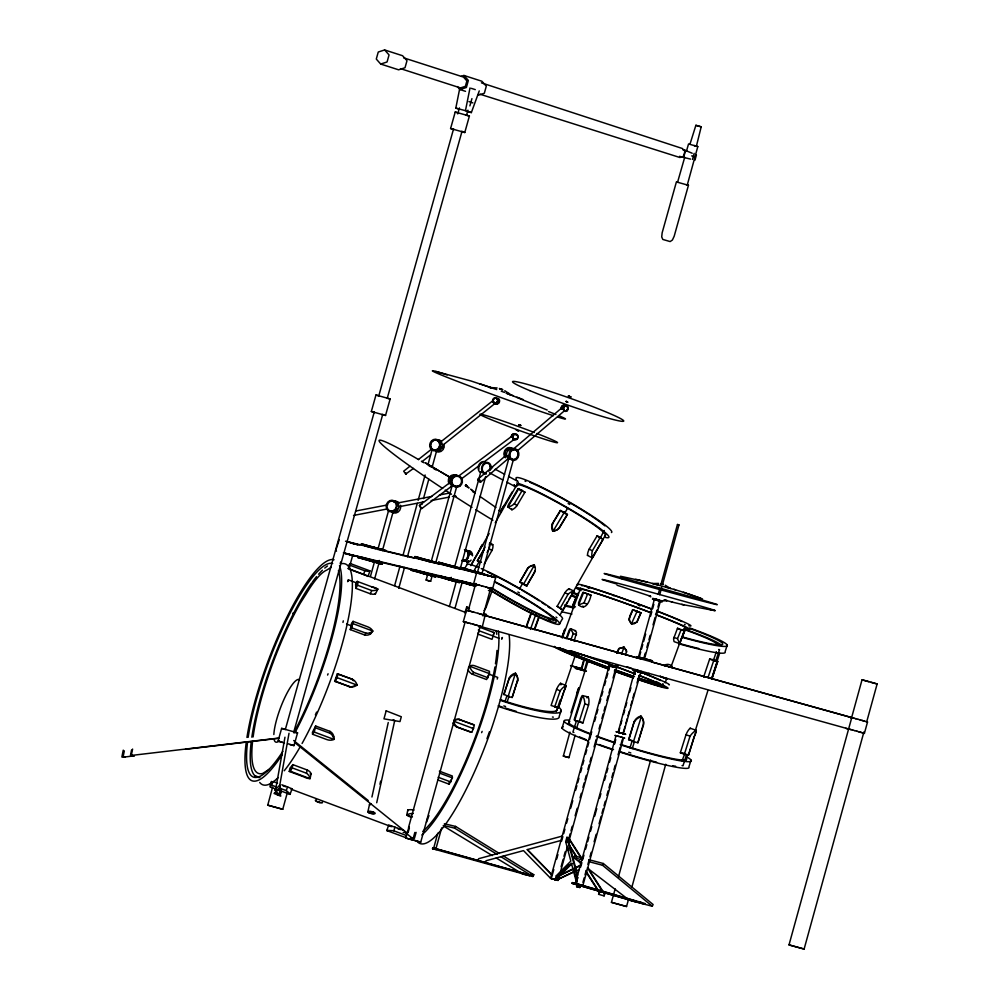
<?xml version="1.0" encoding="UTF-8"?>
<svg xmlns="http://www.w3.org/2000/svg" width="999" height="999" viewBox="0 0 999 999"><rect width="100%" height="100%" fill="white"/><g stroke="black" fill="none" stroke-linecap="round" stroke-linejoin="round"><path stroke-width="1.5" d="M632.904 609.69C630.656 613.848 626.66 620.404 632.092 623.751L637.025 622.202L640.946 612.774L632.904 609.69L628.783 619.667L631.418 623.826L634.315 623.613M575.436 606.893L572.702 605.406L577.946 593.206L573.226 604.52M625.686 654.77L626.623 650.898L624.063 647.14L618.756 648.601L616.77 653.159M270.929 784.814L271.666 783.328L271.216 783.89M348.876 566.845L349.65 565.434L349.163 565.933M570.953 712.786L578.771 687.949A10.514 5.969 -84.6 0 1 579.37 688.923M694.817 735.414A10.514 2.747 -57.7 0 0 696.266 730.394L690.209 728.196A10.127 4.358 -70.1 0 0 686.013 734.727L680.331 752.784L684.365 754.257L688.461 755.232L694.193 736.688A10.514 2.747 -57.7 0 0 694.517 736.038M680.719 640.709L679.607 643.581L674.05 641.62L673.563 638.873L677.484 628.259L684.665 631.031L679.607 643.581L677.509 638.686L681.193 629.557M574.125 641.433L576.498 632.604L575.486 630.669L570.504 628.683L569.068 630.319L566.146 638.711M275.524 790.209L284.965 737.2M277.397 794.829L277.784 792.669M289.023 733.241L279.57 786.25L280.694 792.319M355.894 588.386L357.492 585.227L358.154 581.73L357.217 581.393L355.607 584.552L355.894 588.386L370.217 593.743A8.367 3.634 27 0 0 375.462 593.831L377.859 589.098L357.217 581.393M477.684 633.99L492.007 639.348L494.28 632.692L478.796 626.91M458.766 109.041L455.819 108.092L459.752 88.374M479.258 90.897L471.353 112.575L465.459 110.677L470.005 87.924M123.252 750.149L121.866 757.03L125.062 757.23M123.252 756.193L124.326 750.848M131.568 749.999L130.494 755.331L132.967 755.494M132.592 749.05L131.206 755.931L134.403 756.131M328.084 673.763L327.585 675.049M558.441 707.816L565.983 685.564L560.576 683.291A9.203 3.909 -67.1 0 0 556.568 689.322L551.086 705.494L558.441 707.816L563.573 692.382M289.935 768.181L292.857 764.635L307.192 769.992A8.367 4.508 11.9 0 1 311.101 773.775L310.077 778.633A8.691 3.909 28.4 0 1 303.584 776.772L289.26 771.428L289.71 769.267M289.26 771.428L290.372 771.265L292.17 767.869L292.857 764.635M290.372 771.265L310.077 778.633A8.691 5.994 25.8 0 0 306.506 773.226L307.192 769.992M350.262 629.607L351.623 623.126L353.084 621.353L367.42 626.71A8.691 6.543 15.9 0 1 372.839 631.068L370.654 633.728A8.367 6.793 39.4 0 1 364.598 634.964L350.262 629.607L351.723 627.834L353.084 621.353M414.061 810.089A8.367 4.508 11.9 0 0 407.817 810.002L406.793 814.859A8.691 3.022 1.2 0 0 411.051 817.02M428.983 815.596L426.498 822.227M472.465 728.87L472.977 728.708M482.142 731.368L481.63 732.654M367.882 811.85L369.505 804.445M371.94 797.015L388.249 722.552M379.957 784.215L380.619 781.181M376.71 802.746L394.68 720.691M334.64 681.293L335.564 681.38L338.199 674L352.535 679.345A8.691 8.504 20.7 0 1 357.055 685.089A8.691 8.654 17.4 0 1 349.9 686.738L334.64 681.293L337.287 673.913L338.199 674M452.934 722.864A8.367 8.142 -84.8 0 0 456.456 726.822L470.791 732.18L471.715 732.267L473.489 728.608L474.35 724.874L459.103 719.442A8.367 8.142 -84.8 0 0 453.908 720.142M689.922 144.356L695.878 125.312L701.198 126.836L696.39 146.216L694.155 145.492M692.507 159.428L694.168 153.371M687.237 185.14L697.789 146.616L688.536 143.956L686.413 151.349M336.513 551.161L335.614 550.861L339.273 539.61M287.287 792.819L282.754 809.29L267.744 805.169L272.602 787.137M350.399 563.673L352.884 554.682M374.812 562.262L357.667 557.467L357.979 556.331M361.114 544.967L361.426 543.831L386.126 550.649L381.493 549.438M357.667 557.467L361.463 558.366L361.775 557.23L372.49 560.227M365.222 544.73L364.91 545.866L375.612 548.863M370.467 576.348L374.588 561.401M377.872 549.438L388.586 510.564L392.132 511.525M375.337 562.362C373.089 560.938 381.381 566.246 379.345 560.439M374.588 579.095L379.108 562.649M382.405 550.686L393.119 511.825A5.095 4.595 -73.1 0 0 396.628 512.012M394.642 585.576L400 566.146M402.884 555.681L417.295 503.359M418.119 500.374L425.112 474.962M427.997 464.498L432.117 449.55L436.101 450.636M398.763 588.324L404.533 567.395M407.405 556.93L421.004 507.604M421.815 504.62L422.639 501.623M423.464 498.638L428.821 479.208M432.117 467.245L436.638 450.799M428.271 574.999L411.126 570.204L411.438 569.068M414.573 557.704L414.885 556.568L438.236 562.961M411.126 570.204L414.922 571.103L415.234 569.967L425.949 572.964M418.681 557.467L418.369 558.603L429.071 561.6M428.209 580.644L426.123 580.044L427.784 574.025M431.093 562.012L452.21 485.364L454.645 486.014L456.705 486.6L435.626 563.261M426.123 580.044L430.656 581.293L432.317 575.287M453.633 581.068L434.89 575.861L435.202 574.725M438.336 563.361L438.648 562.225L459.577 567.932L454.707 566.658L480.794 471.978M434.89 575.861L438.673 576.76L438.998 575.624L449.7 578.621M442.432 563.124L442.12 564.26L451.498 566.895M451.211 577.335L450.462 580.057L446.665 579.158M474.55 586.026L456.368 580.981L456.68 579.845M459.815 568.481L460.127 567.345L484.827 574.163L481.605 573.339M449.375 606.593L456.393 581.106M460.389 568.219L485.639 476.548M456.368 580.981L460.164 581.88L460.477 580.744L471.191 583.741M463.923 568.244L463.611 569.38L472.977 572.015M455.032 608.154L462.062 582.654M467.02 564.66L467.844 561.663L462.225 560.102A5.095 3.871 -73.8 0 0 467.894 556.78A5.095 3.871 -73.8 0 0 465.447 550.437M479.832 585.364L473.626 583.741L476.748 572.377L484.84 574.512M464.647 622.077L463.336 621.653L466.471 610.289L470.554 611.351M509.602 458.728L508.816 458.529L477.522 572.14L479.383 572.627M412.587 840.009L405.631 837.986L406.456 835.002M408.516 827.509L465.034 622.327M468.331 610.339L475.761 583.391M405.631 837.986L420.729 842.169L480.132 626.498M483.017 616.021L490.859 587.562M479.582 626.211L482.305 626.873L485.089 615.372L479.695 613.848M487.987 587.787L492.532 588.973L495.666 577.609L490.484 576.086M432.53 848.675L432.742 847.914L436.538 848.825L529.882 874.962L529.682 875.723L432.53 848.675L436.326 849.575L436.538 848.825M434.428 848.326L433.691 848.114L437.774 833.203M435.015 848.488L435.939 848.738L441.683 827.871M562.187 836.101L478.608 858.703L478.084 860.601L485.664 862.686L486.051 860.738L523.513 850.611L550.686 878.396L558.116 880.431L559.353 875.936M585.302 671.116L575.412 668.319L575.724 667.182L581.318 668.593L584.053 658.641M584.565 658.953L581.568 669.867L585.801 671.066M575.412 668.319L584.365 670.566L586.987 661.026M575.162 735.127L568.968 757.629L563.336 756.081L569.929 732.067M616.645 667.744L609.14 665.684L550.549 878.346L558.116 880.431M555.094 879.557L551.311 878.546L553.783 869.567M556.68 859.078L557.917 854.595M561.625 841.108L562.862 836.625M563.686 833.628L564.922 829.133M566.57 823.139L567.819 818.643M570.704 808.166L572.764 800.674M575.649 790.197L576.885 785.701M577.709 782.704L578.945 778.209M580.606 772.227L581.843 767.731M582.667 764.735L583.903 760.239M585.551 754.257L586.788 749.762M587.612 746.765L588.848 742.269M589.672 739.272L591.733 731.792M594.63 721.303L595.866 716.807M596.69 713.823L597.926 709.327M599.575 703.333L600.811 698.838M601.635 695.841L602.872 691.358M604.532 685.364L605.769 680.868M606.593 677.871L607.829 673.388M608.653 670.391L609.889 665.896L612.887 666.683M551.311 878.546L557.367 880.219L555.169 879.644L556.293 875.798L570.841 861.101L565.684 841.72L566.883 837.349L567.594 837.549L577.609 875.199M568.431 864.46L557.005 875.998L555.968 879.782L572.127 863.461M566.396 841.92L567.594 837.549M561.088 866.745L563.149 859.252M563.973 856.255L565.209 851.76M568.918 838.286L570.154 833.79M570.991 830.793L572.227 826.31M575.112 815.821L577.172 808.341M580.057 797.851L581.293 793.356M582.954 787.374L584.19 782.879M585.014 779.882L586.251 775.386M587.899 769.392L589.135 764.909M589.959 761.912L591.196 757.417M594.08 746.94L596.153 739.447M599.038 728.958L600.274 724.475M601.922 718.481L603.159 713.985M603.983 710.988L605.219 706.505M606.868 700.511L608.116 696.016M608.94 693.019L610.177 688.523M613.061 678.046L615.122 670.554M560.589 871.44L567.195 847.477M568.431 842.994L616.695 667.769M572.115 883.366L572.327 882.616L580.968 884.902L645.292 903.596L645.079 904.357L572.115 883.366L636.438 902.072L636.65 901.323M576.81 883.865L575.337 883.428L616.008 735.739L616.67 735.888M576.51 882.142L577.747 877.634M580.631 867.144L581.88 862.636M582.704 859.639L583.94 855.144M585.589 849.138L586.838 844.642M587.662 841.645L588.898 837.15M590.546 831.143L591.795 826.648M594.68 816.146L596.753 808.653M599.637 798.151L600.886 793.643M604.595 780.157L605.831 775.649M606.668 772.652L607.904 768.156M609.552 762.15L610.789 757.654M614.51 744.155L615.746 739.66M618.106 732.255L635.052 669.605M638.324 657.692L654.32 599.612L657.729 600.486M619.805 727.896L618.581 732.367L620.279 732.804M620.629 724.924L621.865 720.454M623.501 714.497L624.737 710.027M625.549 707.055L626.785 702.584M629.657 692.157L630.881 687.687M634.577 674.288L635.814 669.817M639.497 656.418L640.734 651.947M641.545 648.975L642.782 644.505M643.606 641.52L645.654 634.078M650.574 616.208L651.81 611.738M652.622 608.766L653.858 604.295M577.335 886.9L576.623 886.7L577.135 884.802M658.229 594.293L659.864 588.361M661.088 583.903L677.447 524.5L678.084 524.662L678.958 524.912L662.587 584.315M635.776 671.166L632.891 670.304L637.624 671.353L637.936 670.217L635.089 669.58M652.06 661.925L652.372 660.789L641.383 657.729L641.058 658.865L638.224 658.216M579.67 885.401L579.145 887.299L579.857 887.499L580.382 885.601M659.727 594.717L661.775 587.287M580.756 885.651L580.968 884.902M625.137 726.173L622.964 733.591M625.961 723.189L627.185 718.718M628.009 715.746L629.233 711.276M630.881 705.319L632.105 700.848M632.929 697.876L634.165 693.406M637.025 682.979L639.085 675.536M644.005 657.667L645.229 653.196M646.877 647.24L648.101 642.769M648.925 639.785L650.162 635.327M653.034 624.899L655.082 617.457M655.906 614.472L657.13 610.002M657.954 607.03L659.178 602.559M582.941 882.304L584.19 877.809M585.014 874.799L586.251 870.304M587.899 864.31L589.148 859.802M589.972 856.805L591.208 852.309M594.105 841.807L596.166 834.315M599.063 823.813L601.123 816.308M601.947 813.311L603.184 808.815M604.02 805.818L605.257 801.31M606.905 795.316L608.141 790.821M608.978 787.811L610.214 783.316M611.863 777.322L613.099 772.814M613.935 769.817L615.172 765.321M618.056 754.819L620.129 747.327M620.953 744.317L622.19 739.822M623.326 733.703L641.071 671.278M644.355 659.365L660.351 601.286L658.616 600.774M621.053 737.075L623.563 737.824L582.879 885.514L580.119 884.714M637.15 671.553L648.626 674.425L648.938 673.289M588.124 868.218L604.62 893.993L604.095 895.891L598.601 894.305L599.125 892.419L586.251 872.314M586.026 871.203L599.7 892.569L598.601 894.305M628.608 899.025L626.548 906.518L611.438 902.347L615.159 888.86M618.456 876.885L650.636 760.064M631.905 887.05L665.734 764.235M863.935 731.892L804.12 949.05L789.734 945.129L789.01 944.879L851.76 717.607L482.704 614.847M851.722 717.232L862.037 679.782L870.179 681.942L877.134 683.965L866.82 721.403M863.148 733.116L864.385 733.403L867.519 722.04L863.348 720.816M409.003 826.66L407.342 832.629L403.209 832.429M408.067 832.629L409.365 827.996M413.574 837.062L414.86 832.429M416.108 832.379L414.435 838.348L410.314 838.149M284.44 743.069L278.059 741.121L281.631 728.371L297.565 732.854L293.993 745.604L289.747 744.555M374.662 412.537L371.353 411.476L375.974 394.992L390.159 398.976L385.539 415.459L381.755 414.535M453.921 129.583L450.599 128.521L455.219 112.038L469.405 116.021L464.785 132.505L461.014 131.568M285.414 729.233L374.263 412M378.796 395.829L453.558 128.908M457.754 113.911L459.44 107.917M293.918 731.505L382.767 414.285M387.287 398.114L462.05 131.181M466.67 114.685L467.932 110.19M469.88 105.894L471.928 98.614M676.423 181.843L662.15 232.804L661.713 236.925L662.824 239.46L670.154 241.571L672.414 239.997L674.175 236.251L688.448 185.29L676.872 182.068M679.557 156.331L683.254 157.318L685.202 150.35L682.742 149.688M694.967 160.165L696.415 154.97M313.861 730.731L313.786 731.53L314.435 729.695M677.534 182.367L684.727 157.255M671.74 667.607C672.839 664.522 665.896 663.024 664.248 665.784M450.499 780.656L450.462 781.493L450.936 780.731M451.024 780.494L451.161 779.732M473.064 728.471L473.026 727.684M562.012 728.146L564.135 721.378M568.219 724.312L588.311 660.401M574.712 720.429L582.529 695.591L588.249 697.015A10.127 5.694 -76.1 0 1 588.573 704.919L582.892 722.989L574.712 720.429L574.163 719.767L579.845 701.698A10.514 4.208 -89 0 1 582.529 695.591A10.514 6.768 85.9 0 1 584.752 703.983L579.083 722.04M576.485 728.558L578.708 721.503L576.46 720.803L572.902 732.067L573.913 732.504M634.29 721.428L628.608 739.485L633.466 741.658L637.886 742.781L643.568 724.725A10.514 9.728 -18.4 0 0 641.271 716.82L640.946 716.046A10.127 10.065 -23 0 0 634.29 721.428L628.821 740.009M629.957 747.964L632.167 740.908L632.842 741.021M633.466 741.658L641.271 716.82A10.514 9.965 31 0 0 634.502 721.94M632.205 748.688L634.427 741.633L632.18 740.933M640.946 716.046A10.127 10.065 -23 0 1 643.344 724.213L637.886 742.781M682.08 760.826L684.715 753.82M684.365 754.257L690.047 736.188A10.514 5.557 -53.9 0 1 696.266 730.394L688.461 755.232M685.963 760.339L687.836 754.382M695.304 730.606L707.929 690.471M711.663 678.583L719.605 653.321M691.021 760.189L688.885 766.957A66.583 5.982 17.5 0 1 619.442 751.922M727.222 645.029L725.087 651.798A66.583 5.982 17.5 0 1 678.771 643.768M703.621 677.06L709.64 659.09L713.573 659.702L717.694 661.663L711.85 679.12M714.61 660.614L713.523 660.152L716.345 651.723M708.141 677.197L713.698 660.601L717.694 661.663M713.573 660.139L715.771 660.913L719.53 649.675L718.656 649.475M711.613 679.195L717.632 661.226M509.328 677.909L503.846 694.093L508.104 696.515L512.15 697.489L517.519 680.581A9.203 9.078 -8.8 0 0 515.484 673.176A9.203 9.078 -8.8 0 0 509.328 677.909L503.958 694.817M505.044 701.398L507.005 695.616M508.104 696.515L515.484 673.176M507.08 702.11L509.04 696.328L508.154 695.841M517.519 680.581L512.15 697.489M554.682 707.017L560.177 690.833A9.553 4.858 -50.7 0 1 565.983 685.564A9.553 2.323 -55.6 0 1 564.073 690.908M556.231 711.675L560.189 699.987M565.147 685.376L575.049 656.168M561.238 710.426L559.178 716.495A60.539 9.191 18.7 0 1 498.526 706.493M468.056 669.992A8.367 6.793 39.4 0 0 472.277 674.188L486.6 679.545L489.473 673.638L489.423 671.291L475.099 665.933A8.691 5.657 50.6 0 0 469.767 666.283L468.306 668.056M270.504 783.853L271.378 781.393M275.961 789.123L270.329 787.012L273.227 781.568L277.522 783.166M365.022 575.087L367.982 576.423L369.955 570.879L350.249 563.523L349.2 569.143L364.548 574.9M287.562 786.925L292.008 788.848L290.035 794.38A8.691 2.198 30.6 0 0 286.238 790.609L287.562 786.925L281.83 784.777M363.524 574.5L364.847 570.804A8.691 1.186 9.1 0 0 369.955 570.879A8.691 1.324 5 0 1 367.32 570.916M403.646 830.306L388.748 824.999L386.763 830.531L406.468 837.899M464.897 612.674L466.695 607.042L469.518 608.091M387.937 830.406A8.691 1.186 9.1 0 0 386.763 830.531A8.691 1.324 5 0 1 393.731 830.781L395.042 827.085M489.647 590.047L491.87 591.358L486.076 607.467A9.203 5.345 -75.9 0 1 484.09 610.489M526.535 627.047A9.203 9.078 -16.6 0 1 526.698 625.074L530.919 613.361M526.748 627.847A9.553 9.515 -10.4 0 1 526.91 625.786L531.655 612.599M530.407 629.42L535.876 614.198M534.115 628.995A9.203 9.078 -16.6 0 0 534.84 627.872L539.048 616.158M534.353 629.77A9.553 9.228 89.7 0 0 535.039 628.583L539.26 616.858M488.648 674.887L488.024 675.886M562.225 636.388L564.81 629.32L565.397 630.032M562.212 636.588L564.81 629.32M562.325 638.036L580.581 588.211M566.883 638.561L570.504 628.683L573.226 633.503L570.804 640.109M617.12 653.096L619.118 648.526L624.063 647.14L621.478 654.195M665.172 682.767L666.783 678.371M671.078 666.645L685.576 627.085M312.562 734.253L314.248 732.055L315.634 726.011L329.97 731.368A8.367 7.305 -4.1 0 1 333.741 736.538L333.953 739.41A8.691 7.18 24 0 1 326.898 739.597L312.562 734.253L312.425 732.329L315.634 726.011M437.724 779.919L449.188 784.203L452.397 777.896L452.26 775.973L439.36 771.153M449.3 483.054L419.443 505.407L420.279 507.242L421.803 508.553L451.648 486.201M421.803 508.553L419.443 505.407M512.974 439.073C515.534 441.146 511.313 434.752 511.6 437.137A2.547 2.41 -76.6 0 1 511.85 435.714M513.848 439.635L484.003 461.988M583.678 592.37L578.621 604.919C585.701 611.538 590.197 600.249 590.958 595.129L582.904 592.332L578.571 602.709L578.621 604.919L584.015 602.897L587.699 593.768M637.15 611.201L631.418 623.826M634.203 623.551L636.813 621.952L640.946 612.774M680.756 640.322L684.665 631.031M293.594 612.774L293.194 613.511M427.085 820.191L427.372 818.893M581.118 863.311L573.713 857.641L574.537 855.893L583.166 858.178M603.334 863.511L653.109 904.52L652.285 906.255L602.509 865.246L603.334 863.511L588.935 859.702M370.217 593.743L371.828 590.584A8.691 5.195 14.2 0 0 377.859 589.098A8.691 2.947 11.4 0 0 371.553 586.75M478.209 632.941L479.283 630.831A8.691 4.308 43.9 0 1 478.309 630.044M493.044 635.651L493.469 634.215M501.948 638.011L502.397 637.499L501.735 639.323M464.21 569.405L467.107 564.31A55.032 5.357 29.6 0 1 478.758 567.544M482.692 545.804A8.691 4.67 -79.5 0 0 482.442 544.767L472.028 563.099M470.879 565.659L489.135 533.528M495.229 522.814L516.533 485.314M479.183 561.95L477.36 560.739L485.077 547.152M477.36 560.739L484.103 549.949M480.906 562.412L479.233 561.513L474.4 570.004L475.449 570.491M487.062 552.447L489.173 548.738A8.691 5.857 -72.7 0 0 489.335 543.943M484.19 564.135L491.908 550.536A8.367 4.595 -56.7 0 0 492.769 544.642L489.685 542.619M527.484 568.593L527.884 568.381A8.691 8.579 64.6 0 1 534.378 565.134A8.691 8.429 -28.6 0 1 534.677 572.29L526.548 586.101L519.755 582.192L527.484 568.593A8.367 8.317 61.9 0 1 530.831 566.071M519.755 582.192L527.884 568.381M519.842 588.361L522.589 583.503L523.901 584.328M526.948 585.889L523.751 583.828L534.378 565.134L533.778 565.446A8.367 8.317 61.9 0 0 531.393 565.859M526.548 586.101L534.278 572.502A8.367 8.317 61.9 0 0 534.74 570.741M557.192 606.293L564.922 592.707A8.367 3.721 -63.2 0 1 569.168 588.761L573.876 591.146L563.036 610.214L557.192 606.293L563.036 610.214M560.339 607.892L568.056 594.293A8.691 5.057 -48.6 0 1 573.876 591.146A8.691 2.76 -48.7 0 1 570.766 596.615M559.865 615.272L567.469 601.885M568.993 599.2L570.516 596.528M572.04 593.843L605.519 534.927M559.278 624.3L562.175 619.205A55.032 5.357 29.6 0 0 536.051 598.264A55.032 5.357 29.6 0 0 481.256 568.606M443.406 825.449L454.632 828.134L455.606 826.435L499.338 853.471M496.266 858.016L522.727 874.063L532.842 876.473L533.803 874.774L503.321 855.931M502.197 510.202A8.691 4.945 -48.1 0 1 501.273 510.364L512.225 491.895M518.106 488.636L510.139 502.06A8.691 3.447 -42.4 0 0 507.917 507.005L511.913 509.79A8.367 4.72 -55 0 0 516.995 505.581L524.962 492.157L518.106 488.636L519.88 489.872M518.868 488.536L507.917 507.005A8.691 5.557 -36.8 0 0 514.335 503.721L522.302 490.284M552.272 524L560.239 510.564L564.323 512.275L567.432 514.41L559.465 527.847A8.691 7.98 65.2 0 1 553.371 530.744L552.647 531.068A8.367 8.292 66.4 0 1 552.272 524L560.726 510.352M564.323 512.275L553.371 530.744A8.691 8.179 18.4 0 1 552.772 523.788M567.657 508.129L564.81 512.937L563.136 511.988M552.647 531.068A8.367 8.292 66.4 0 0 558.978 528.059L567.432 514.41M589.198 549.15L597.165 535.714L603.134 539.385L592.182 557.854L587.462 555.382A8.367 3.571 -62.3 0 1 589.198 549.15L592.345 550.799A8.691 4.52 -78.6 0 0 592.182 557.854A8.691 2.21 -74.4 0 0 594.842 553.184M600.324 537.986L604.195 530.457M592.345 550.799L600.312 537.362M340.197 563.673L340.659 562.025M342.969 622.427L343.294 620.841M497.215 679.083L497.702 677.409L488.748 674.063M364.598 634.964L366.046 633.191A8.691 7.93 18.4 0 0 372.839 631.068L353.134 623.713M472.277 674.188L473.738 672.414L488.061 677.772M348.676 565.284L350.249 563.523M555.244 879.582L571.416 863.261L576.373 881.93M409.89 466.258L403.696 471.178L405.706 474.088L413.461 468.419M406.131 474.213L405.769 472.889M442.769 445.267L495.329 403.196A2.547 2.298 -73.1 0 0 498.901 401.885M274.638 790.234L279.87 785.114L281.318 792.944M477.997 479.158L505.057 456.143M513.299 449.138L561.525 408.116M480.594 482.105L508.828 458.091M517.057 451.086L564.123 411.064M418.444 459.503L430.656 449.85M441.658 441.171L492.957 400.636L495.292 403.771M422.003 461.663L430.557 454.907M556.905 617.644L556.043 617.02M357.305 583.179L356.606 585.014L357.305 583.179L348.351 579.832L347.64 581.668L348.389 579.895M351.748 625.948L352.385 624.125L351.685 625.948L346.566 624.038M459.253 475.611L511.5 436.488M461.6 478.746L479.021 465.709M331.168 567.307L326.798 570.079A82.542 18.819 -69.5 0 0 306.169 594.005L300.412 603.009A109.952 25.062 -69.5 0 0 253.109 736.95M269.243 769.317L262.675 773.463A109.952 25.062 -69.5 0 1 252.547 741.62M561.775 874.212L581.43 864.772M559.54 875.711L580.594 865.596M573.264 871.977L556.518 880.019L579.42 869.442M668.918 667.032L671.94 666.233M574.75 630.906L575.486 630.669M384.64 49.95L378.259 52.023L376.286 59.066L380.694 64.048L398.626 69.818L405.007 67.745L406.993 60.689L402.572 55.719L384.64 49.95L389.048 54.92L387.075 61.963L380.694 64.048M461.388 76.286L463.948 75.462L481.88 81.231L486.301 86.201L484.328 93.257L477.934 95.33M457.355 86.576L460.002 89.56L466.383 87.475L468.356 80.432L463.948 75.462M508.966 696.353L507.217 695.816M553.321 717.145L552.447 717.007M525.012 481.081L525.874 481.418M599.924 537.649L600.586 537.912M601.585 538.661L600.799 538.036M527.26 849.6L551.735 874.612L527.26 849.6L560.976 840.471M355.744 511.013L387.687 504.895M398.339 502.859L431.793 496.441M439.41 494.992L450.049 492.944M353.534 515.434L386.988 509.015M399.163 506.693L423.501 502.022M431.106 500.574L449.363 497.077M452.397 496.491L455.444 495.904M626.66 652.122L625.898 650.124M606.243 666.932L607.18 667.232L605.856 666.695M131.731 755.406L279.32 738.011M185.414 749.312L279.033 738.261M123.464 757.13L132.805 756.031M567.944 402.235L567.307 401.798M564.235 405.407L566.733 406.406M587.437 587.337L589.135 587.924M585.102 593.006L587.087 593.768M637.787 611.625L635.839 610.889M685.164 624.712L684.44 624.4M682.866 630.431L681.88 629.994M662.961 600.899L667.132 600.624L663.96 599.924M505.544 706.468L503.783 705.918M658.578 583.404L652.384 583.528L658.716 585.152M519.855 425.099L520.904 425.424L518.868 424.687L520.654 425.437L519.917 425.187M337.287 673.913L352.535 679.345M456.456 726.822L471.715 732.267M518.881 424.65L519.93 425.037M680.331 752.784L684.477 753.283M630.806 752.921L628.721 752.284M497.102 387.949L489.685 387.512L491.396 387.974M320.142 802.297L318.107 801.722M483.291 614.947L482.492 614.647M463.336 621.653L467.432 622.714M465.247 622.177L466.233 622.402M480.157 626.311L479.358 626.011M867.519 722.04L866.283 721.765M714.61 610.589L681.705 604.383M620.479 576.248L648.314 582.317L675.536 589.847M652.697 598.364L656.243 599.3M482.954 574.013L478.646 572.902L480.444 573.463M493.331 576.985L492.445 576.76M877.134 683.965L870.966 682.354M267.645 805.119L282.754 809.29M433.666 848.114L435.926 848.725M575.337 883.428L577.147 883.903M580.369 884.777L576.373 883.74M611.438 902.347L626.548 906.518M789.01 944.879L804.12 949.05M481.905 573.888L478.758 572.964M495.666 577.609L491.121 576.423M473.626 583.741L478.171 584.927M475.936 584.353L476.236 584.515M563.311 756.056L568.968 757.629M428.059 574.862L432.417 576.061L431.044 575.724M641.383 657.729L636.65 656.668L638.349 657.192M649.25 660.089L652.372 660.789M851.76 717.607L652.06 662.075M849.512 729.233L480.619 626.51M655.981 683.99L657.991 684.74L655.968 684.003M664.884 600.087L672.589 602.16M373.214 547.127L376.998 548.026M426.66 559.865L430.457 560.764M450.424 565.521L454.22 566.433M471.915 570.641L475.699 571.553M345.517 541.246L488.923 575.861L473.851 572.277M356.231 544.243L359.253 544.967M377.347 549.275L413.536 557.904M428.608 561.5L439.173 564.01M452.734 567.245L460.277 569.043M343.906 552.971L475.087 584.228M363.661 558.129L343.731 552.984M366.67 558.841L411.913 569.617M422.152 572.065L436.039 575.374M439.061 576.086L460.164 581.118M463.186 581.843L476.748 585.077M369.455 560.764L373.239 561.663M422.914 573.501L426.698 574.4M468.156 584.278L471.94 585.177M444.368 823.75L455.606 826.435M530.919 874.088L533.803 874.774M576.623 886.7L579.857 887.499M683.254 157.318L690.571 159.103M635.701 579.258L647.002 581.992M671.34 601.873L683.928 604.907M469.368 611.038L468.656 610.913M647.827 659.765L645.217 659.09M851.448 717.569L850.461 717.344L851.498 717.682M848.313 728.92L847.327 728.708L848.376 729.045M465.621 115.097L469.405 116.021M450.599 128.521L464.785 132.505M387.637 398.364L390.159 398.976M371.353 411.476L385.539 415.459M294.742 732.155L297.565 732.854M278.059 741.121L282.305 742.17M584.752 703.983L588.573 704.919M654.695 598.888L655.581 599.113M661.613 600.849L662.462 601.048L658.553 599.924M462.362 568.806L463.037 568.98M356.006 544.33L357.654 544.73L356.768 544.418M489.31 588.124L492.532 588.973M351.311 555.244L352.622 555.556L349.375 554.57M618.968 732.467L615.983 731.668L619.855 732.692M623.95 733.878L624.612 734.04L622.877 733.541L625.749 734.352L622.539 733.428L624.038 733.928M477.06 572.002L478.808 572.477M382.267 549.6L378.209 548.451L379.083 548.726M488.449 590.496L491.87 591.358M686.4 184.765L688.448 185.29M435.814 371.441L470.916 380.956L496.715 389.585M481.131 472.052L486.038 473.401M568.131 503.533L569.767 504.495M643.868 658.678L644.505 658.841L641.271 657.916M852.634 717.869L848.551 716.82L851.373 717.682M584.365 670.566L586.425 671.116M353.109 543.543L354.445 543.881M349.987 554.895L354.533 556.081L347.615 554.083M617.332 736.063L614.872 735.414L616.995 736.063M622.989 737.712L624.712 738.136L621.927 737.324M435.314 562.225L436.176 562.437L414.885 556.568M378.097 563.124L382.367 564.273L377.734 563.074M573.713 857.641L582.355 859.914M589.547 861.825L602.509 865.246M638.086 901.697L642.407 902.834M652.285 906.255L629.245 900.174L587.287 868.031M604.62 893.993L604.095 895.891M661.238 583.903C658.653 583.254 666.271 585.314 662 584.115M469.205 610.951L472.115 611.763M851.273 717.482L854.195 718.281M466.071 622.315L468.993 623.126M848.151 728.845L851.073 729.645M701.198 126.836L695.878 125.312M695.366 145.966L697.789 146.616M455.819 108.092L465.459 110.677M467.22 111.463L471.353 112.575M659.465 601.086L662.262 601.81L658.091 600.624M492.357 576.785L487.574 575.474M437.612 562.887L434.952 562.175M352.272 543.344L354.358 543.906M454.807 581.381L456.181 581.73L454.208 581.156M616.583 735.851L618.156 736.288M581.068 885.039L579.657 884.664M471.153 611.475L473.938 612.25M853.233 717.994L856.018 718.781M468.019 622.839L470.816 623.613M850.099 729.357L852.884 730.132M614.46 667.195L612.961 666.783M510.102 458.866L513.349 459.79L482.055 573.389L479.445 572.639M655.419 599.05L656.992 599.5M656.793 600.262L652.422 599.088L654.545 599.725M490.272 576.223L485.452 574.912M479.008 585.127L481.705 585.876M431.193 575.811L435.826 577.01L414.922 571.103M346.441 553.946L348.326 554.457M637.512 671.553L640.846 672.489L638.661 671.865M617.669 736.138L619.093 736.538M579.795 884.714L580.744 884.964M473.439 612.087L478.346 613.436M855.506 718.618L857.979 719.317M470.304 623.451L477.51 625.449M852.384 729.969L854.844 730.669M656.655 599.375L657.941 599.737M478.846 572.477L480.531 572.951M484.49 574.4L486.963 575.074M481.368 585.764L483.841 586.438M453.471 581.068L454.957 581.468M343.356 552.872L345.829 553.558M613.598 666.97L609.14 665.684M619.929 732.679L621.216 733.029M618.893 736.463L621.44 737.175M857.966 719.28L860.426 719.967M472.752 624.125L475.212 624.8M854.832 730.644L857.292 731.33M657.792 599.712L659.19 600.087M657.579 600.474L658.99 600.836M486.788 575.049L489.385 575.749M483.029 574.238L485.601 574.924M868.993 681.805L862.137 679.844M351.386 542.869L346.828 541.633L354.895 543.868M483.678 586.425L486.263 587.112M345.679 553.533L348.251 554.233M428.571 580.681L430.656 581.293M638.249 657.017L647.876 659.702M483.753 615.159L638.536 658.304M637.624 671.353L648.626 674.425M634.49 670.654L645.491 673.726M622.477 733.378L621.128 733.029L623.626 733.703M413.773 840.147L420.729 842.169M460.127 567.345L475.924 571.765M438.648 562.225L454.445 566.645M361.426 543.831L378.559 548.626M460.164 581.88L475.961 586.301M438.673 576.76L459.59 582.679L451.66 580.481L453.059 580.906M361.463 558.366L378.596 563.161M859.939 719.854L862.711 720.604M477.859 613.336L482.617 614.647M856.805 731.218L859.59 731.967M287.625 743.656L293.993 745.604M568.206 842.319L568.918 842.519M556.293 875.798L557.005 875.998M432.742 847.914L478.683 860.788M481.643 861.613L526.098 874.063M488.723 575.586L491.595 576.373M480.819 573.613L483.666 574.388M485.614 586.962L488.461 587.737M618.044 732.279L619.18 732.604L617.057 731.942L619.118 732.554M682.055 765.596L683.004 765.783L686.563 754.495L684.315 753.808M650.436 596.191L617.057 585.239M570.541 665.534L582.529 668.93M570.941 665.821L575.436 667.095M665.621 587.062L667.557 587.612M861.775 720.366L864.684 721.166M858.641 731.73L861.563 732.529M476.56 625.212L479.483 626.011M352.51 543.219L355.419 544.018M487.375 587.462L490.634 588.436L488.848 587.874M576.223 883.715L576.96 883.915M572.327 882.616L576.81 883.915M582.804 885.663L635.152 900.886M860.214 732.18L864.385 733.403M848.238 729.045L845.753 728.308M478.146 625.661L481.968 626.748M615.521 667.432L609.889 665.896M570.079 396.79L568.206 396.016L571.166 397.065L568.618 396.116L569.88 396.728M464.722 612.574L465.596 612.837M292.008 788.848L291.134 788.586M677.509 524.525L678.945 524.912M655.044 599.837L654.32 599.612M491.958 576.51L493.643 577.022M478.983 573.089L476.748 572.377M462 568.618L463.261 569.005M353.971 543.631L355.045 543.956M616.108 665.309L617.981 665.996M616.907 736.013L616.008 735.739M516.633 430.057L517.22 430.282M650.549 596.116L649.05 595.654L650.749 596.927M587.362 594.055L590.958 595.129M683.478 592.307L700.636 598.276M669.08 588.061L670.479 588.498L665.234 585.227M638.236 605.182L640.084 605.894M467.769 610.714L466.471 610.289M629.907 739.884L632.492 740.684M673.913 589.348L686.363 593.194M691.695 155.894L694.967 156.905M479.87 94.168L679.882 157.505L683.965 156.181L685.227 151.686L682.404 148.514L481.431 82.855M403.584 57.817L463.499 77.085L466.883 80.919L465.372 86.339L460.452 87.924L400.549 68.656M471.328 88.349L475.287 89.623M460.002 89.56L465.522 91.334M468.943 101.623L472.864 102.885M455.219 112.038L458.529 113.099M375.974 394.992L379.283 396.054M281.631 728.371L285.352 729.57M555.606 706.805L556.543 706.83M681.38 629.82L681.618 629.907M492.457 388.087L479.62 383.716M495.991 398.077L497.989 398.963M664.847 678.159L665.509 678.358L663.848 677.784M664.697 678.259L667.282 678.945L660.052 676.248L663.473 677.834M714.685 660.451L715.771 660.913M566.858 401.61L565.958 401.361L566.883 401.823M500.162 388.773L502.847 389.785L499.363 388.511L501.973 389.51L500.187 388.736M588.923 587.924L587.912 587.549M673.813 637.387L677.509 638.686M687.549 593.606L702.509 598.938M517.932 430.731L518.618 430.981L517.682 430.494M493.344 632.355L494.28 632.692M686.013 734.727L690.047 736.188M501.223 391.196L504.557 392.42M709.64 659.09L713.698 660.601M483.591 613.349L486.401 614.397L486.663 616.333M350.512 565.446L364.847 570.804M482.367 614.722L485.227 615.796M347.777 568.406L465.434 612.375M357.492 585.227L371.828 590.584M479.283 630.831L493.618 636.188M492.719 635.963L499.113 638.361M489.473 673.638L469.767 666.283A8.691 7.043 66.1 0 0 473.738 672.414M351.723 627.834L366.046 633.191M459.103 719.442L473.426 724.799M337.35 677.734L357.055 685.089L355.669 684.964A8.367 8.142 -84.8 0 1 355.194 685.326M457.38 726.91A8.691 7.78 -58.1 0 1 453.783 721.253L473.489 728.608M335.564 681.38L349.9 686.738M439.498 773.076L452.397 777.896M315.771 727.934L330.107 733.291A8.691 8.304 21.4 0 1 333.953 739.41L314.248 732.055M438.199 777.272L450.861 782.005M292.17 767.869L306.506 773.226M412.425 816.97L406.793 814.859A8.691 5.107 -6.4 0 1 413.349 813.448M282.842 785.676L285.714 786.75M397.502 828.533L400.362 829.607M254.782 775.636L257.692 776.722M291.096 789.198L391.321 826.66M271.903 785.251L276.211 786.862M280.507 788.473L286.238 790.609M393.731 830.781L406.618 835.601M280.182 790.696L290.035 794.38L287.462 792.557M507.03 393.344L547.202 410.052M517.869 592.007L519.443 592.907M662.599 683.791L663.411 684.14M632.454 609.752L635.139 610.776M637.812 611.8L640.496 612.824M509.74 394.368L513.174 395.691M516.92 397.14L523.001 399.488M506.068 393.194L508.179 394.006M519.592 425L518.893 424.675M520.754 490.497L524.962 492.157M516.995 430.194L516.121 429.845L517.045 430.344M573.226 633.503L576.548 634.827M654.495 683.378L656.98 684.365M392.182 826.523L390.06 825.636M685.202 150.35L692.207 153.234M567.357 401.773L566.321 401.498L567.07 401.96M584.015 602.897L587.275 604.258M556.568 689.322L560.177 690.833M509.74 394.642L510.864 395.204L508.791 393.381M517.157 430.232L517.807 430.519M580.444 721.852L582.892 722.989M478.022 560.639L481.443 562.337M677.484 628.259L680.731 629.894M561.151 608.903C563.074 609.665 558.329 607.167 560.926 608.778M564.922 592.707L568.056 594.293M520.154 581.98L523.751 583.828M521.053 490.159C523.126 491.033 518.356 488.374 520.841 490.034M492.582 467.819L489.91 466.383A2.947 1.723 -61.7 0 1 489.685 469.98M495.254 469.255L504.607 474.288M508.616 476.448L517.969 481.481A2.947 1.723 -61.7 0 0 517.557 481.281M489.448 472.777L502.809 479.97M506.818 482.13L514.835 486.438M514.585 434.066L516.808 435.015M550.349 619.83L549.325 619.33L549.962 619.817M438.911 470.779L425.374 462.887L449.175 476.798L440.609 471.815M504.807 390.721L508.953 393.506M466.595 486.163C461.201 483.254 473.651 490.984 467.17 486.525M560.239 510.564L562.474 511.925M564.71 513.274L566.945 514.622M443.319 825.923L492.295 855.606M454.632 828.134L497.052 854.357M501.023 856.805L532.842 876.473M489.173 548.738L491.908 550.536M548.101 618.468L550.162 619.817M472.527 491.496L474.975 493.106M479.92 496.403L495.941 507.492M514.335 503.721L516.995 505.581M469.268 608.866L466.695 607.042A8.691 2.198 30.6 0 0 467.195 607.829M470.704 489.098L474.163 492.245L471.378 489.622M293.681 740.521L368.206 800.536M294.505 742.382L406.468 832.554M405.282 832.529L412.375 838.248M623.526 647.227L625.686 649.7M597.165 535.714L599.662 538.111M583.503 606.955L582.879 606.043M568.731 837.936L582.342 859.202M568.893 838.948L581.768 859.053M589.198 870.653L602.397 891.27M569.13 844.817L576.373 856.131M579.582 861.15L581.193 863.673M570.167 847.177L576.598 857.229M579.008 861.001L580.619 863.511M534.84 627.872L535.039 628.583M526.698 625.074L526.91 625.786M566.883 837.349L577.697 877.971M567.582 846.39L568.781 850.861M573.651 869.205L577.085 882.129M270.067 785.089L270.329 787.012M449.051 782.292L449.188 784.203M329.97 731.368L330.107 733.291M293.406 612.649L293.506 614.098M571.753 594.842A56.169 8.529 18.7 0 1 577.185 597.489M571.565 595.666A51.811 7.867 18.7 0 1 575.986 597.914M558.716 707.105A60.539 9.191 18.7 0 1 500.586 700.436M557.105 709.09A56.169 8.529 18.7 0 1 507.255 701.935M505.881 701.498A56.169 8.529 18.7 0 1 500.312 699.637M516.208 711.325A56.169 8.529 18.7 0 1 505.207 708.004M502.435 707.105A56.169 8.529 18.7 0 1 498.251 705.706M574 607.979A60.539 9.191 18.7 0 1 565.059 605.981M572.727 592.07A60.539 9.191 18.7 0 1 577.872 594.48M573.601 606.992A56.169 8.529 18.7 0 1 564.535 605.069M572.439 592.819A56.169 8.529 18.7 0 1 577.872 595.466M571.952 614.035A60.539 9.191 18.7 0 1 561.5 611.675M509.44 678.646A9.553 8.866 29.8 0 1 515.646 674.275A9.553 8.641 -12.9 0 1 517.632 681.306M560.576 683.291A9.203 3.909 -67.1 0 1 560.963 684.902M486.288 474.038A5.894 4.733 -75.5 0 1 481.605 468.219A5.894 4.733 -75.5 0 1 487.325 462.425A5.894 4.733 -75.5 0 1 491.008 469.255M486.301 473.251A5.095 4.096 -75.5 0 1 482.305 467.782A5.095 4.096 -75.5 0 1 487.887 463.361A5.095 4.096 -75.5 0 1 489.947 470.367M480.494 472.627A5.894 4.733 -75.5 0 1 479.233 464.21A5.894 4.733 -75.5 0 1 486.451 462.899M479.645 465.272A5.095 4.096 -75.5 0 1 482.217 462.662M478.946 469.068A5.095 4.096 -75.5 0 1 478.983 466.471M479.42 465.209A5.095 4.096 -75.5 0 1 481.993 462.612M518.456 483.004A2.947 1.723 -61.7 0 1 516.233 486.501A2.947 1.723 -61.7 0 1 514.335 484.927M489.235 470.591A2.947 1.723 -61.7 0 1 488.723 471.078M612.974 595.429A5.894 2.885 -74.2 0 1 613.661 595.741M464.448 549.637A5.894 4.471 -73.8 0 1 468.668 556.268A5.894 4.471 -73.8 0 1 461.825 560.701M464.672 550.486A5.095 3.871 -73.8 0 1 468.319 556.218A5.095 3.871 -73.8 0 1 462.4 560.064M466.945 551.073A5.894 4.471 -73.8 0 1 472.552 555.819M471.091 560.089A5.894 4.471 -73.8 0 1 466.608 562.2M468.606 561.063A5.095 3.871 -73.8 0 1 467.569 561.376M468.893 551.436A5.095 3.871 -73.8 0 1 469.83 551.798M470.879 552.547A5.095 3.871 -73.8 0 1 471.478 553.496M468.856 561.138A5.095 3.871 -73.8 0 1 467.819 561.45M469.143 551.51A5.095 3.871 -73.8 0 1 470.079 551.873M467.457 558.404A2.947 1.898 -62.1 0 1 468.806 554.807A2.947 1.898 -62.1 0 1 471.491 554.807M458.291 485.914A5.894 5.557 -76.6 0 1 456.955 486.563M451.536 485.339A5.894 5.557 -76.6 0 1 458.042 475.749M452.048 484.752A5.095 4.808 -76.6 0 1 450.749 482.554M450.674 479.92A5.095 4.808 -76.6 0 1 451.136 478.671M454.008 476.148A5.095 4.808 -76.6 0 1 456.506 476.011M452.172 484.79A5.095 4.808 -76.6 0 1 451.386 483.778M450.811 479.957A5.095 4.808 -76.6 0 1 451.261 478.696M455.382 475.936A5.095 4.808 -76.6 0 1 456.63 476.036M515.809 438.861A2.947 2.785 -76.6 0 1 513.049 439.348M511.326 437.087A2.947 2.785 -76.6 0 1 515.122 433.841M513.798 439.135A2.547 2.41 -76.6 0 0 514.435 439.11A2.547 2.41 -76.6 0 1 513.324 439.011M512.162 435.127A2.547 2.41 -76.6 0 1 513.136 434.29M511.825 437.062A2.547 2.41 -76.6 0 1 511.975 435.751M512.287 435.164A2.547 2.41 -76.6 0 1 512.724 434.677M449.125 483.828A5.894 5.557 -76.6 0 1 457.729 476.261M452.584 486.376A5.894 5.557 -76.6 0 1 451.223 485.864M449.637 478.309A5.095 4.808 -76.6 0 1 451.361 476.361A5.095 4.808 -76.6 0 0 450.512 477.247M455.007 475.649A5.095 4.808 -76.6 0 1 456.193 476.098A5.095 4.808 -76.6 0 0 455.144 475.686M536.9 433.504A41.246 1.686 20.1 0 1 539.959 437.712A41.246 1.686 20.1 0 1 480.069 414.46A41.246 1.686 20.1 0 1 534.303 432.492M559.79 416.121A70.704 1.811 19.9 0 1 557.604 417.02M553.446 415.709A70.704 1.811 19.9 0 1 459.078 382.005A70.704 1.811 19.9 0 1 447.152 374.937M548.513 411.538A70.704 1.811 19.9 0 1 555.906 414.498M492.894 520.192A98.988 6.244 32.7 0 1 475.799 509.702M472.003 507.33A98.988 6.244 32.7 0 1 454.046 495.879M451.511 494.23A98.988 6.244 32.7 0 1 445.179 490.097M442.657 488.436A98.988 6.244 32.7 0 1 380.107 442.495A98.988 6.244 32.7 0 1 418.656 459.627M421.366 461.201A98.988 6.244 32.7 0 1 424.113 462.824M428.296 465.322A98.988 6.244 32.7 0 1 430.781 466.808M433.329 468.344A98.988 6.244 32.7 0 1 435.901 469.905M498.763 510.352A98.988 6.244 32.7 0 1 501.373 512.137M391.983 501.123A5.894 5.307 -73.1 0 1 398.813 506.231A5.894 5.307 -73.1 0 1 392.132 512.387M394.58 501.673A5.095 4.595 -73.1 0 1 396.678 502.822M397.502 508.853A5.095 4.595 -73.1 0 1 394.705 511.426M396.615 509.915A5.095 4.595 -73.1 0 1 395.654 510.789M394.418 501.635A5.095 4.595 -73.1 0 1 395.554 502.047M456.281 496.416A2.947 2.66 -73.1 0 1 454.97 495.991M393.544 501.648A5.095 4.595 -73.1 0 1 396.84 502.872M398.077 505.044A5.095 4.595 -73.1 0 1 398.251 506.331M393.918 501.71A5.894 5.307 -73.1 0 1 399.113 502.809M400.524 505.319A5.894 5.307 -73.1 0 1 391.633 511.65M397.477 502.634A5.095 4.595 -73.1 0 1 398.439 503.359M396.466 511.963A5.095 4.595 -73.1 0 1 394.068 512.15M513.948 448.726A5.894 4.87 -75.6 0 0 507.192 451.486A5.894 4.87 -75.6 0 0 508.916 459.265A5.894 4.87 -75.6 0 1 507.567 459.078M509.253 458.553A5.095 4.208 -75.6 0 1 508.379 457.829M507.704 456.855A5.095 4.208 -75.6 0 1 507.292 455.681M508.454 450.711A5.095 4.208 -75.6 0 1 510.377 449.238M511.488 448.963A5.095 4.208 -75.6 0 1 512.587 449.026M507.917 456.918A5.095 4.208 -75.6 0 1 507.504 455.744M511.7 449.013A5.095 4.208 -75.6 0 1 512.799 449.075M561.563 408.916A1.961 0.724 49.6 0 1 562.15 408.116A1.961 0.724 49.6 0 1 563.973 409.99A1.961 0.724 49.6 0 1 563.698 411.126M561.301 409.24A2.947 2.435 -75.6 0 1 564.61 405.182M561.613 409.066A2.547 2.11 -75.6 0 1 561.938 406.543M562.35 406.044A2.547 2.11 -75.6 0 1 563.936 405.432M561.825 409.115A2.547 2.11 -75.6 0 1 561.863 407.192M562.562 406.106A2.547 2.11 -75.6 0 1 564.148 405.482M505.369 457.779A5.894 4.87 -75.6 0 1 505.457 449.562A5.894 4.87 -75.6 0 1 512.437 448.901M509.04 458.491A5.095 4.208 -75.6 0 1 507.492 456.805M511.276 448.901A5.095 4.208 -75.6 0 1 512.375 448.976M505.169 456.206A5.095 4.208 -75.6 0 1 504.795 452.435M505.232 451.173A5.095 4.208 -75.6 0 1 505.919 450.062M506.818 449.188A5.095 4.208 -75.6 0 1 507.842 448.588M504.982 455.094A5.095 4.208 -75.6 0 1 505.007 452.485M505.444 451.223A5.095 4.208 -75.6 0 1 506.131 450.124M507.03 449.238A5.095 4.208 -75.6 0 1 508.066 448.638M616.795 584.003A58.929 0.724 15.4 0 1 616.97 583.041A58.929 0.724 15.4 0 1 693.044 603.908A58.929 0.724 15.4 0 1 707.404 608.841M322.202 802.135A3.734 0.899 18.4 0 1 318.419 802.259A3.734 0.899 18.4 0 1 316.096 800.012M319.967 802.497A2.947 0.712 18.4 0 1 317.819 801.822M317.183 801.523A2.947 0.712 18.4 0 1 316.134 800.499M369.98 805.057A3.734 0.987 12.4 0 1 371.341 803.945M393.244 719.705A2.947 0.787 12.4 0 1 394.305 720.217M311.101 773.775A8.367 4.508 11.9 0 1 310.09 773.975M370.179 632.679A8.367 6.793 39.4 0 1 370.654 633.728M375.137 593.468A8.367 3.634 27 0 1 375.462 593.831M354.17 685.951A8.367 8.142 -84.8 0 1 351.923 686.7M351.336 686.775A8.367 8.142 -84.8 0 1 348.976 686.65M351.611 679.27A8.367 8.142 -84.8 0 1 352.61 679.932M353.059 680.307A8.367 8.142 -84.8 0 1 353.496 680.731M333.741 736.538A8.367 7.305 -4.1 0 1 333.229 736.837M338.424 570.566A113.923 25.962 -69.5 0 1 293.756 732.804M282.854 751.36A113.923 25.962 -69.5 0 1 247.565 741.907M248.177 737.312A113.923 25.962 -69.5 0 1 286.201 620.879A113.923 25.962 -69.5 0 1 332.679 563.473M339.498 565.659A117.882 26.873 -69.5 0 1 294.855 732.941M282.03 754.894A117.882 26.873 -69.5 0 1 246.278 741.995M246.94 737.449A117.882 26.873 -69.5 0 1 286.551 617.931A117.882 26.873 -69.5 0 1 334.041 559.752M341.858 563.623A117.882 26.873 -69.5 0 1 347.14 624.313A117.882 26.873 -69.5 0 1 302.073 743.468M299.975 747.177A117.882 26.873 -69.5 0 1 284.228 770.766M278.134 777.584A117.882 26.873 -69.5 0 1 259.715 782.467M316.621 712.087A113.923 25.962 -69.5 0 1 315.372 714.847M498.376 631.031A117.882 26.873 -69.5 0 1 475.487 739.223A117.882 26.873 -69.5 0 1 421.84 834.952M509.128 635.052A117.882 26.873 -69.5 0 1 474.662 771.465A117.882 26.873 -69.5 0 1 417.008 841.245M496.128 630.881A113.923 25.962 -69.5 0 1 496.778 634.328M496.99 650.461A113.923 25.962 -69.5 0 1 495.454 663.761M494.93 666.982A113.923 25.962 -69.5 0 1 422.802 831.393M489.46 731.68A113.923 25.962 -69.5 0 1 486.963 738.686M259.902 777.459A113.923 25.962 -69.5 0 1 251.224 741.807M251.835 737.187A113.923 25.962 -69.5 0 1 311.7 582.991M312.462 581.942A113.923 25.962 -69.5 0 1 316.571 576.61M318.581 574.238A113.923 25.962 -69.5 0 1 322.415 570.192M324.75 568.081A113.923 25.962 -69.5 0 1 327.485 565.996M279.445 740.721A33.392 7.605 -69.5 0 1 274.201 739.884M273.838 734.54A33.392 7.605 -69.5 0 1 284.603 698.026A33.392 7.605 -69.5 0 1 299.463 679.682M453.783 721.253A8.691 7.617 84.9 0 1 460.027 719.517M408.091 810.689A8.367 4.508 11.9 0 1 407.817 810.002M663.448 685.676A56.169 2.298 20.1 0 1 639.472 678.533M633.391 676.46A56.169 2.298 20.1 0 1 614.735 669.854M609.19 667.832A56.169 2.298 20.1 0 1 559.552 647.627M655.918 681.53A51.811 2.123 20.1 0 1 638.648 678.034M634.54 676.648A51.811 2.123 20.1 0 1 615.334 669.879M606.843 666.77A51.811 2.123 20.1 0 1 563.598 649.075M605.044 661.625A51.811 2.123 20.1 0 1 609.278 663.161M639.273 675.399A60.539 2.485 20.1 0 1 668.019 688.249A60.539 2.485 20.1 0 1 637.612 679.42M633.304 677.946A60.539 2.485 20.1 0 1 615.097 671.49M608.304 669.005A60.539 2.485 20.1 0 1 554.607 646.465M570.417 650.674A60.539 2.485 20.1 0 1 635.289 673.838M639.36 675.649A56.169 2.298 20.1 0 1 637.562 679.183M632.966 677.622A56.169 2.298 20.1 0 1 614.31 671.003M608.766 668.98A56.169 2.298 20.1 0 1 560.377 648.176M569.455 650.661A56.169 2.298 20.1 0 1 635.352 674.075M644.73 673.826A56.169 2.298 20.1 0 1 660.489 680.506M626.785 666.645A60.539 2.485 20.1 0 1 632.454 668.793M640.534 671.927A60.539 2.485 20.1 0 1 669.018 684.902M580.719 589.86A56.169 2.298 20.1 0 1 637.924 607.941M639.285 608.441A56.169 2.298 20.1 0 1 651.336 612.986M656.93 615.159A56.169 2.298 20.1 0 1 685.264 627.934M581.543 585.589A56.169 2.298 20.1 0 1 583.229 585.789M584.665 586.113A56.169 2.298 20.1 0 1 591.146 587.912M592.32 588.274A56.169 2.298 20.1 0 1 651.311 609.028M656.83 611.151A56.169 2.298 20.1 0 1 682.08 621.578M655.519 614.397A60.539 2.485 20.1 0 1 685.976 628.883M580.993 590.646A60.539 2.485 20.1 0 1 590.759 591.358A60.539 2.485 20.1 0 1 651.385 612.812M656.78 610.926A60.539 2.485 20.1 0 1 688.786 625.761M577.959 584.952A60.539 2.485 20.1 0 1 651.248 608.803M683.89 628.933A61.788 5.544 17.5 0 1 721.428 645.217M683.603 629.308A56.993 5.12 17.5 0 1 717.382 644.492M675.649 766.245A61.788 5.544 17.5 0 1 672.739 765.771M656.568 762.187A61.788 5.544 17.5 0 1 643.993 758.853M642.669 758.478A61.788 5.544 17.5 0 1 630.269 754.857M628.883 754.432A61.788 5.544 17.5 0 1 620.466 751.797M613.523 749.537A61.788 5.544 17.5 0 1 598.988 744.505M586.251 739.685A61.788 5.544 17.5 0 1 579.582 736.925M686.45 758.79A61.788 5.544 17.5 0 1 632.392 748.076M631.006 747.652A61.788 5.544 17.5 0 1 621.191 744.567M614.16 742.257A61.788 5.544 17.5 0 1 596.628 736.088M590.983 733.94A61.788 5.544 17.5 0 1 569.83 721.615M612.599 749.687A66.583 5.982 17.5 0 1 596.927 744.267M588.386 741.096A66.583 5.982 17.5 0 1 563.211 726.897M687.899 757.604A66.583 5.982 17.5 0 1 620.192 744.705M614.735 742.919A66.583 5.982 17.5 0 1 596.141 736.425M590.521 734.327A66.583 5.982 17.5 0 1 569.055 720.104M689.585 627.934A66.583 5.982 17.5 0 1 727.26 645.704A66.583 5.982 17.5 0 1 683.778 637.799M690.247 628.671A61.788 5.544 17.5 0 1 722.602 644.367A61.788 5.544 17.5 0 1 682.329 636.925M698.726 648.463A61.788 5.544 17.5 0 1 680.207 643.693M690.209 728.196A10.127 4.358 -70.1 0 1 690.359 728.621M576.573 695.204A10.514 3.172 -84.4 0 1 578.771 687.949M586.937 697.864A10.127 5.694 -76.1 0 1 588.249 697.015M553.858 620.416A51.074 4.97 29.6 0 1 490.634 587.724M553.346 617.257A47.103 4.583 29.6 0 1 535.077 612.125A47.103 4.583 29.6 0 1 491.196 587.562M494.493 581.443A55.032 5.357 29.6 0 1 559.59 624.038A55.032 5.357 29.6 0 1 489.81 590.009M467.395 569.642A55.032 5.357 29.6 0 1 470.779 570.679M487.412 571.965A51.074 4.97 29.6 0 1 520.254 589.248M521.528 589.984A51.074 4.97 29.6 0 1 539.198 600.774M541.558 602.322A51.074 4.97 29.6 0 1 545.354 604.857M547.677 606.468A51.074 4.97 29.6 0 1 549.8 607.991M494.542 581.942A51.074 4.97 29.6 0 1 556.131 622.115A51.074 4.97 29.6 0 1 489.672 589.422M516.883 484.702A51.074 4.97 29.6 0 1 566.608 507.667A51.074 4.97 29.6 0 1 605.107 535.651M529.695 482.242A51.074 4.97 29.6 0 1 568.231 501.835M569.505 502.559A51.074 4.97 29.6 0 1 590.809 515.634M592.107 516.495A51.074 4.97 29.6 0 1 604.907 525.886M516.645 482.954A55.032 5.357 29.6 0 1 579.145 514.66A55.032 5.357 29.6 0 1 605.344 537.387M515.696 486.75A55.032 5.357 29.6 0 1 514.035 485.052M516.408 479.258A55.032 5.357 29.6 0 1 563.686 498.813A55.032 5.357 29.6 0 1 611.425 532.529M511.913 509.79A8.367 4.72 -55 0 1 511.738 508.978M587.799 555.244A8.367 3.571 -62.3 0 1 587.462 555.382M501.273 510.364A8.691 2.635 -47.8 0 1 504.582 504.957M533.778 565.446A8.367 8.317 61.9 0 1 534.477 567.132M569.168 588.761A8.367 3.721 -63.2 0 1 569.168 589.672M479.757 549.5A8.691 2.385 -75.5 0 1 482.442 544.767M491.908 545.054A8.367 4.595 -56.7 0 1 492.769 544.642M435.514 440.097A5.894 5.307 -73.1 0 1 442.345 445.204A5.894 5.307 -73.1 0 1 435.664 451.361M440.959 442.794A5.095 4.595 -73.1 0 1 441.446 443.968M441.471 446.578A5.095 4.595 -73.1 0 1 441.034 447.839M439.348 449.812A5.095 4.595 -73.1 0 1 438.236 450.412M438.111 440.659A5.095 4.595 -73.1 0 1 439.248 441.071M441.308 446.528A5.095 4.595 -73.1 0 1 440.871 447.789M439.185 449.762A5.095 4.595 -73.1 0 1 438.074 450.362M437.949 440.609A5.095 4.595 -73.1 0 1 439.073 441.021M497.939 398.339A2.947 2.66 -73.1 0 1 499.05 402.747A2.947 2.66 -73.1 0 1 494.792 403.022M497.802 398.713A2.547 2.298 -73.1 0 1 498.926 402.235A2.547 2.298 -73.1 0 1 495.504 403.196M498.164 398.963A2.547 2.298 -73.1 0 1 498.901 399.95M499.05 400.587A2.547 2.298 -73.1 0 1 499.05 401.236M444.056 444.293A5.894 5.307 -73.1 0 1 436.288 451.473M437.437 440.684A5.894 5.307 -73.1 0 1 441.521 440.946M443.406 447.165A5.095 4.595 -73.1 0 1 442.957 448.414M440.159 450.986A5.095 4.595 -73.1 0 1 437.762 451.173M439.997 450.936A5.095 4.595 -73.1 0 1 437.599 451.123M290.497 769.405L291.184 767.919L290.497 769.405M336.263 678.221L337.013 676.748L336.263 678.221M386.176 710.838L383.966 718.843L399.987 721.59L401.311 716.758L386.176 710.838M369.505 812.025C372.939 815.234 375.124 811.263 369.505 812.025M465.884 484.69L467.12 486.188L465.971 484.702M279.283 788.361L274.051 793.468L280.731 796.191L279.283 788.361M279.121 788.773L275.075 792.731L280.257 794.842L279.121 788.773M459.777 486.263A5.894 5.557 -76.6 0 0 459.528 476.098A5.894 5.557 -76.6 0 0 451.286 481.643A5.894 5.557 -76.6 0 0 459.777 486.263M459.265 485.576A5.095 4.808 -76.6 0 0 459.041 476.773A5.095 4.808 -76.6 0 0 451.91 481.568A5.095 4.808 -76.6 0 0 459.265 485.576M517.082 439.16A2.947 2.785 -76.6 0 0 516.396 434.14A2.947 2.785 -76.6 0 0 512.587 437.4A2.947 2.785 -76.6 0 0 517.082 439.16M516.845 438.861A2.547 2.41 -76.6 0 0 516.246 434.515A2.547 2.41 -76.6 0 0 512.962 437.325A2.547 2.41 -76.6 0 0 516.845 438.861M394.268 510.901A5.894 5.307 -73.1 0 0 394.143 500.811A5.894 5.307 -73.1 0 0 386.163 506.481A5.894 5.307 -73.1 0 0 394.268 510.901M394.068 510.302A5.095 4.595 -73.1 0 0 393.956 501.56A5.095 4.595 -73.1 0 0 387.05 506.481A5.095 4.595 -73.1 0 0 394.068 510.302M516.383 459.44A5.894 4.87 -75.6 0 0 516.483 449.375A5.894 4.87 -75.6 0 0 509.028 455.107A5.894 4.87 -75.6 0 0 516.383 459.44M515.834 458.741A5.095 4.208 -75.6 0 0 515.934 450.025A5.095 4.208 -75.6 0 0 509.478 454.982A5.095 4.208 -75.6 0 0 515.834 458.741M516.046 458.803A5.095 4.208 -75.6 0 0 516.146 450.074A5.095 4.208 -75.6 0 0 509.69 455.044A5.095 4.208 -75.6 0 0 516.046 458.803M478.034 479.97A1.961 0.724 49.6 0 0 480.419 482.192A1.961 0.724 49.6 0 0 479.433 479.732A1.961 0.724 49.6 0 0 478.034 479.97M567.195 410.689A2.947 2.435 -75.6 0 0 566.745 405.731A2.947 2.435 -75.6 0 0 563.299 409.066A2.947 2.435 -75.6 0 0 567.195 410.689M567.007 410.389A2.547 2.11 -75.6 0 0 566.62 406.106A2.547 2.11 -75.6 0 0 563.623 408.991A2.547 2.11 -75.6 0 0 567.007 410.389M566.795 410.339A2.547 2.11 -75.6 0 0 566.396 406.044A2.547 2.11 -75.6 0 0 563.411 408.928A2.547 2.11 -75.6 0 0 566.795 410.339M529.782 390.621A58.929 3.609 19.5 0 0 622.002 421.316A58.929 3.609 19.5 0 0 552.147 392.07A58.929 3.609 19.5 0 0 529.782 390.621M622.19 579.02A58.929 0.724 15.4 0 0 716.058 604.482A58.929 0.724 15.4 0 0 643.556 583.641A58.929 0.724 15.4 0 0 622.19 579.02M369.493 812.736A2.947 0.787 12.4 0 0 374.313 813.373A2.947 0.787 12.4 0 0 370.791 811.675A2.947 0.787 12.4 0 0 369.493 812.736M368.943 812.786A3.734 0.987 12.4 0 0 375.062 813.573A3.734 0.987 12.4 0 0 370.604 811.425A3.734 0.987 12.4 0 0 368.943 812.786M437.799 449.887A5.894 5.307 -73.1 0 0 437.674 439.785A5.894 5.307 -73.1 0 0 429.695 445.467A5.894 5.307 -73.1 0 0 437.799 449.887M437.587 449.275A5.095 4.595 -73.1 0 0 437.487 440.547A5.095 4.595 -73.1 0 0 430.581 445.454A5.095 4.595 -73.1 0 0 437.587 449.275M437.425 449.238A5.095 4.595 -73.1 0 0 437.325 440.497A5.095 4.595 -73.1 0 0 430.419 445.404A5.095 4.595 -73.1 0 0 437.425 449.238M496.915 402.822A2.947 2.66 -73.1 0 0 496.316 397.852A2.947 2.66 -73.1 0 0 492.632 401.161A2.947 2.66 -73.1 0 0 496.915 402.822M496.703 402.522A2.547 2.298 -73.1 0 0 496.178 398.226A2.547 2.298 -73.1 0 0 492.982 401.086A2.547 2.298 -73.1 0 0 496.703 402.522M496.865 402.572A2.547 2.298 -73.1 0 0 496.341 398.276A2.547 2.298 -73.1 0 0 493.156 401.136A2.547 2.298 -73.1 0 0 496.865 402.572"/></g></svg>
